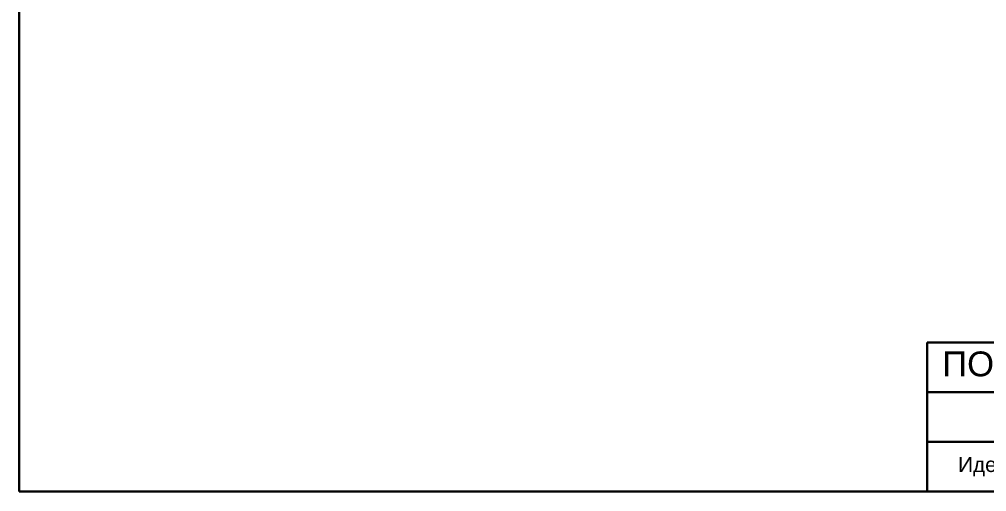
# Model space of a CAD drawing. Header units: centimetres. Extents: x -479 to 3351, y -1141 to 1689.
# Drawn here: x -479 to 1471, y -1141 to -190 of the extents above; entities that cross this region are included whole.
import ezdxf

# ---------------------------------------------------------------- set-up
doc = ezdxf.new("R2010")
doc.units = ezdxf.units.CM
doc.layers.add('Pomocne', color=2, linetype='Continuous')
doc.layers.add('Sastavnica', color=250, linetype='Continuous', lineweight=30)
doc.layers.add('Sastavnica @ 1', color=250, linetype='Continuous', lineweight=30)
doc.styles.add('teskt_stil', font='arial_2.ttf', dxfattribs={"height": 3})

# ---------------------------------------------------------------- blocks, each defined once
blk = doc.blocks.new('ghnghh')
at = {"layer": 'Sastavnica'}
blk.add_lwpolyline([(2178.06, -183.29), (2561.06, -183.29), (2561.06, 99.71), (2178.06, 99.71)], close=True, dxfattribs=at)
for points in [[(2361.06, -183.29), (2361.06, -153.29)], [(2361.06, -153.29), (2561.06, -153.29)], [(2561.06, -163.29), (2361.06, -163.29)], [(2561.06, -173.29), (2361.06, -173.29)], [(2561.06, -183.29), (2361.06, -183.29)]]:
    blk.add_lwpolyline(points, dxfattribs=at)
at = {"layer": 'Sastavnica @ 1', "attachment_point": 5, "style": 'teskt_stil'}
for s, gutter_width, insert, char_height in [('{\\fArial|b0|i0|c204|p34;ПОРОДИЧНА СТАМБЕНА ЗГРАДА}', 100, (2421.06, -158.29), 5), ('{\\fArial|b0|i0|c204|p34;Идејни пројекат породичне стамбене зграде П + 1 + Пк}', 15, (2421.06, -178.29), 3)]:
    blk.add_mtext_dynamic_manual_height_columns(s, width=120, gutter_width=gutter_width, heights=[0], dxfattribs=dict(at, insert=insert, char_height=char_height))

msp = doc.modelspace()

# ---------------------------------------------------------------- block references
at = {"layer": 'Pomocne', "color": 250, "xscale": 10, "yscale": 10, "zscale": 10}
msp.add_blockref('ghnghh', (-22259.2, 691.8), dxfattribs=at)

doc.saveas('drawing.dxf')
